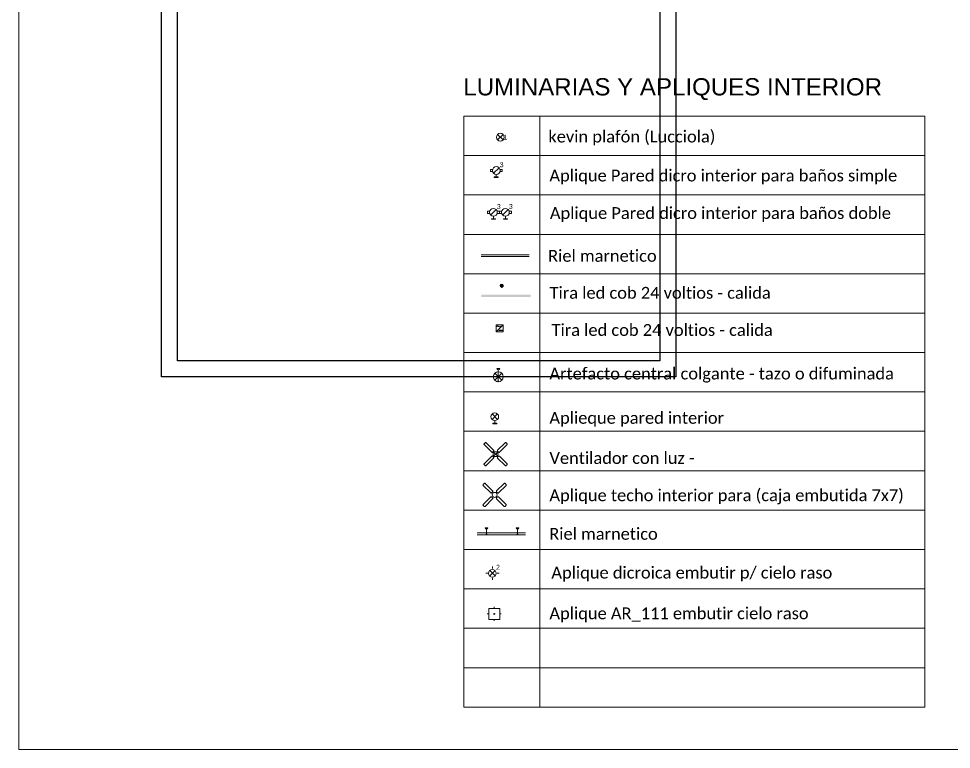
# Model space of a CAD drawing. Header units: millimetres. Extents: x 430 to 1353, y -204 to 152.
# Drawn here: x 475.63 to 489.11, y -70.17 to -59.62 of the extents above; entities that cross this region are included whole.
import ezdxf

# ---------------------------------------------------------------- set-up
doc = ezdxf.new("R2010")
doc.units = ezdxf.units.MM
doc.layers.get('0').update_dxf_attribs({"color": 250})
doc.layers.add('AR - Vista 05', color=252, linetype='Continuous')
doc.layers.add('AR_Vista 1', color=252, linetype='Continuous')
for name, color, linetype, lineweight in [('ND-Apliques', 1, 'Continuous', 15), ('ND-GLOBAL_Notas', 252, 'Continuous', 9), ('ND-texto', 251, 'Continuous', 15)]:
    doc.layers.add(name, color=color, linetype=linetype, lineweight=lineweight)
doc.styles.add('IMPLANTACION', font='arial.ttf', dxfattribs={"height": 0.3})
doc.styles.add('MtXpl_Calibri', font='calibri.ttf')
doc.styles.get("Standard").update_dxf_attribs({"font": 'arial.ttf'})

# ---------------------------------------------------------------- blocks, each defined once
blk = doc.blocks.new('A$C6d3acbdb')
for p, q in [((0.023, 0.199), (0.134, 0.088)), ((0.023, 0.088), (0.134, 0.199)), ((0.037, 0), (0.12, 0)), ((0.078, 0.065), (0.078, 0.012))]:
    blk.add_line(p, q)
blk.add_lwpolyline([(0.037, 0), (0.119, 0), (0.119, 0.012), (0.037, 0.012)], close=True)
blk.add_circle((0.079, 0.143), 0.0786)
blk = doc.blocks.new('Aplique_pared_baño')
for p, q in [((-0.055, 0.088), (0.056, 0.199)), ((0, 0.065), (0, 0.012)), ((-0.041, 0), (0.041, 0))]:
    blk.add_line(p, q)
for points in [[(-0.075, 0.12), (-0.121, 0.12), (-0.121, 0.166), (-0.075, 0.166)], [(0.076, 0.166), (0.122, 0.166), (0.122, 0.12), (0.076, 0.12)]]:
    blk.add_lwpolyline(points)
blk.add_lwpolyline([(-0.041, 0), (0.041, 0), (0.041, 0.012), (-0.041, 0.012)], close=True)
blk.add_circle((0, 0.143), 0.0786)
at = {"insert": (0.07, 0.309), "char_height": 0.1, "attachment_point": 1, "style": 'IMPLANTACION'}
blk.add_mtext_dynamic_manual_height_columns('3', width=0.08963, gutter_width=1.5, heights=[0], dxfattribs=at)
blk = doc.blocks.new('Ventilador')
for p, q in [((-0.056, 0.056), (0.056, -0.056)), ((-0.056, -0.056), (0.056, 0.056))]:
    blk.add_line(p, q)
for points in [[(-0.331, 0.365), (-0.365, 0.331, 0.414214), (-0.365, 0.303), (-0.125, 0.063, 0.414214), (-0.096, 0.063), (-0.063, 0.096, 0.414214), (-0.063, 0.125), (-0.303, 0.365, 0.414214)], [(0.331, 0.365), (0.365, 0.331, -0.414214), (0.365, 0.303), (0.125, 0.063, -0.414214), (0.096, 0.063), (0.063, 0.096, -0.414214), (0.063, 0.125), (0.303, 0.365, -0.414214)], [(-0.365, -0.331), (-0.331, -0.365, 0.414214), (-0.303, -0.365), (-0.063, -0.125, 0.414214), (-0.063, -0.096), (-0.096, -0.063, 0.414214), (-0.125, -0.063), (-0.365, -0.303, 0.414214)], [(0.365, -0.331), (0.331, -0.365, -0.414214), (0.303, -0.365), (0.063, -0.125, -0.414214), (0.063, -0.096), (0.096, -0.063, -0.414214), (0.125, -0.063), (0.365, -0.303, -0.414214)]]:
    blk.add_lwpolyline(points, format="xyb", close=True)
blk.add_circle((0, 0), 0.0786)
blk = doc.blocks.new('Ventilador_sin_luz')
for points in [[(-0.331, 0.365), (-0.365, 0.331, 0.414214), (-0.365, 0.303), (-0.125, 0.063, 0.414214), (-0.096, 0.063), (-0.063, 0.096, 0.414214), (-0.063, 0.125), (-0.303, 0.365, 0.414214)], [(0.331, 0.365), (0.365, 0.331, -0.414214), (0.365, 0.303), (0.125, 0.063, -0.414214), (0.096, 0.063), (0.063, 0.096, -0.414214), (0.063, 0.125), (0.303, 0.365, -0.414214)], [(-0.365, -0.331), (-0.331, -0.365, 0.414214), (-0.303, -0.365), (-0.063, -0.125, 0.414214), (-0.063, -0.096), (-0.096, -0.063, 0.414214), (-0.125, -0.063), (-0.365, -0.303, 0.414214)], [(0.365, -0.331), (0.331, -0.365, -0.414214), (0.303, -0.365), (0.063, -0.125, -0.414214), (0.063, -0.096), (0.096, -0.063, -0.414214), (0.125, -0.063), (0.365, -0.303, -0.414214)]]:
    blk.add_lwpolyline(points, format="xyb", close=True)
blk.add_circle((0, 0), 0.0786)
blk = doc.blocks.new('Aplique_ext_caja 7x7')
for p, q in [((-0.056, 0.056), (0.056, -0.056)), ((-0.056, -0.056), (0.056, 0.056))]:
    blk.add_line(p, q)
blk.add_circle((0, 0), 0.0786)
blk = doc.blocks.new('*U395')
blk.add_blockref('Aplique_ext_caja 7x7', (0, 0))
at = {"insert": (0.063, 0.052), "char_height": 0.1, "attachment_point": 1, "style": 'IMPLANTACION'}
blk.add_mtext_dynamic_manual_height_columns('1', width=0.08011, gutter_width=0.558, heights=[0], dxfattribs=at)
blk = doc.blocks.new('Plafon AR-111')
for p, q in [((0, 0.112), (0, 0.142)), ((0, -0.015), (0, 0.015)), ((0.112, 0), (0.142, 0)), ((-0.112, 0), (-0.142, 0)), ((-0.015, 0), (0.015, 0)), ((0, -0.112), (0, -0.142))]:
    blk.add_line(p, q)
blk.add_lwpolyline([(-0.112, 0.112), (0.112, 0.112), (0.112, -0.112), (-0.112, -0.112)], close=True)
blk = doc.blocks.new('Led_vertical')
h = blk.add_hatch(color=256)
h.dxf.hatch_style = 1
h.paths.add_polyline_path([(-0.008, -0.03), (-0.008, -0.041), (0.008, -0.041), (0.008, -0.03, 7.325709)])
blk.add_lwpolyline([(0.008, -0.03), (0.008, -0.041), (-0.008, -0.041), (-0.008, -0.03)])
blk.add_arc((0, 0), 0.0312, 285.5463, 254.4537)
blk = doc.blocks.new('Tira_led_en planta')
blk.add_blockref('Led_vertical', (498.135, 172.62))
blk = doc.blocks.new('A$C128db5b9')
for p, q in [((0.03, 0.173), (0.173, 0.03)), ((0.03, 0.03), (0.173, 0.173))]:
    blk.add_line(p, q)
blk.add_circle((0.101, 0.101), 0.101)
blk = doc.blocks.new('Aplique_int_Caja 7x7')
for p, q in [((470.255, 170.844), (470.215, 170.844)), ((470.35, 170.939), (470.35, 170.979)), ((470.445, 170.844), (470.485, 170.844)), ((470.35, 170.748), (470.35, 170.709))]:
    blk.add_line(p, q)
at = {"xscale": 0.7777233477786837, "yscale": 0.7777233477786837, "zscale": 0.7777233477786837}
blk.add_blockref('A$C128db5b9', (470.272, 170.765), dxfattribs=at)
blk = doc.blocks.new('Aplique_para _caja_emutida')
blk.add_blockref('Aplique_int_Caja 7x7', (28.776, -2.279))
at = {"insert": (499.201, 168.736), "char_height": 0.1, "attachment_point": 1, "style": 'IMPLANTACION'}
blk.add_mtext_dynamic_manual_height_columns('2', width=0.27548, gutter_width=1.5, heights=[0], dxfattribs=at)
blk = doc.blocks.new('Artefacto_colgante')
h = blk.add_hatch(color=256)
h.dxf.hatch_style = 1
h.paths.add_polyline_path([(-0.028, 0.17, 1), (0.028, 0.17)])
h.paths.add_polyline_path([(0.014, -0.087), (-0.014, -0.087), (0, -0.101)])
for p, q in [((-0.071, 0.071), (0.071, -0.071)), ((-0.071, -0.071), (0.071, 0.071)), ((-0.028, 0.17), (0.028, 0.17)), ((0, -0.087), (0, 0.142)), ((0, -0.101), (-0.014, -0.087)), ((-0.014, -0.087), (0.014, -0.087)), ((0, -0.101), (0.014, -0.087))]:
    blk.add_line(p, q)
blk.add_circle((0, 0), 0.101)
blk.add_arc((0, 0.17), 0.0277, 180, 0)
blk = doc.blocks.new('Tensor_colgante')
at = {"layer": 'ND-Apliques'}
h = blk.add_hatch(color=256, dxfattribs=at)
h.dxf.hatch_style = 1
h.paths.add_polyline_path([(0.028, 0.139), (-0.028, 0.139, 1)])
h.paths.add_polyline_path([(0, 0), (0.014, 0.014), (-0.014, 0.014)])
for p, q in [((0.028, 0.139), (-0.028, 0.139)), ((0, 0), (-0.014, 0.014)), ((0.014, 0.014), (-0.014, 0.014)), ((0, 0.014), (0, 0.111)), ((0, 0), (0.014, 0.014))]:
    blk.add_line(p, q, dxfattribs=at)
blk.add_arc((0, 0.139), 0.0277, 180, 0, dxfattribs=at)
blk = doc.blocks.new('Fuente')
blk.add_wipeout([(0, 0.201), (0.201, 0.201), (0.201, 0), (0, 0)])
at = {"lineweight": 9}
for p, q in [((0, 0), (0.201, 0.201)), ((0.076, 0.049), (0.099, 0.049)), ((0.076, 0.035), (0.179, 0.035)), ((0.116, 0.049), (0.139, 0.049)), ((0.155, 0.049), (0.179, 0.049))]:
    blk.add_line(p, q, dxfattribs=at)
blk.add_lwpolyline([(0, 0.201), (0.201, 0.201), (0.201, 0), (0, 0)], close=True, dxfattribs=at)
blk.add_lwpolyline([(0.123, 0.161, -0.62928), (0.073, 0.153, 0.691702), (0.023, 0.144)], format="xyb", dxfattribs=at)
blk = doc.blocks.new('planta alta')
at = {"layer": 'AR_Vista 1'}
for points in [[(7.43, 7.2), (7.43, 0), (0, 0), (0, 7.2)], [(7.2, 7.2), (7.2, 0.23), (0.23, 0.23), (0.23, 7.2)]]:
    blk.add_lwpolyline(points, dxfattribs=at)

msp = doc.modelspace()

# ---------------------------------------------------------------- hatches: boundary and pattern name
at = {"layer": 'ND-Apliques'}
h = msp.add_hatch(color=256, dxfattribs=at)
h.dxf.hatch_style = 1
h.paths.add_polyline_path([(483.03, -63.601), (482.319, -63.601), (482.319, -63.637), (483.03, -63.637)])

# ---------------------------------------------------------------- linework, layer by layer
for p, q in [((482.314, -63.026), (483.009, -63.026)), ((482.314, -63.054), (483.009, -63.054)), ((482.257, -67.041), (482.953, -67.041)), ((482.257, -67.07), (482.953, -67.07))]:
    msp.add_line(p, q, dxfattribs=at)
at = {"layer": 'ND-GLOBAL_Notas'}
msp.add_lwpolyline([(475.634, -28.855), (503.298, -28.855), (503.298, -70.17), (475.634, -70.17)], close=True, dxfattribs=at)
at = {"layer": 'ND-texto'}
for p, q in [((482.065, -61.024), (488.722, -61.024)), ((482.065, -61.024), (482.065, -69.56)), ((483.162, -61.024), (483.162, -69.56)), ((488.722, -61.024), (488.722, -69.56)), ((482.065, -61.594), (488.722, -61.594)), ((482.065, -62.163), (488.722, -62.163)), ((482.065, -62.732), (488.722, -62.732)), ((482.065, -63.301), (488.722, -63.301)), ((482.065, -63.87), (488.722, -63.87)), ((482.065, -64.439), (488.722, -64.439)), ((482.065, -65.008), (488.722, -65.008)), ((482.065, -65.577), (488.722, -65.577)), ((482.065, -66.146), (488.722, -66.146)), ((482.065, -66.715), (488.722, -66.715)), ((482.065, -67.284), (488.722, -67.284)), ((482.065, -67.853), (488.722, -67.853)), ((482.065, -68.422), (488.722, -68.422)), ((482.065, -68.991), (488.722, -68.991)), ((482.065, -69.56), (488.722, -69.56))]:
    msp.add_line(p, q, dxfattribs=at)

# ---------------------------------------------------------------- block references
at = {"xscale": 0.7113301194716061, "yscale": 0.7113301194716061, "zscale": 0.7113301194716061}
for p in [(482.39, -67.07), (482.838, -67.07)]:
    msp.add_blockref('Tensor_colgante', p, dxfattribs=at)
at = {"layer": 'AR - Vista 05'}
msp.add_blockref('planta alta', (477.696, -64.788), dxfattribs=at)
at = {"layer": 'ND-Apliques'}
for name, p, xscale, yscale, zscale in [('*U395', (482.591, -61.329), 0.7113301194716061, 0.7113301194716061, 0.7113301194716061), ('Aplique_pared_baño', (482.533, -61.912), 0.7113301194716061, 0.7113301194716061, 0.7113301194716061), ('Aplique_pared_baño', (482.492, -62.515), 0.7113301194716061, 0.7113301194716061, 0.7113301194716061), ('Aplique_pared_baño', (482.665, -62.515), 0.7113301194716061, 0.7113301194716061, 0.7113301194716061), ('Tira_led_en planta', (128.274, -186.262), 0.7113301194716061, 0.7113301194716061, 0.7113301194716061), ('Artefacto_colgante', (482.562, -64.789), 0.7113301194716061, 0.7113301194716061, 0.7113301194716061), ('A$C6d3acbdb', (482.455, -65.468), 0.7113301194716061, 0.7113301194716061, 0.7113301194716061), ('Ventilador', (482.523, -65.907), 0.4539228572599226, 0.4539228572599226, 0.4539228572599226), ('Ventilador_sin_luz', (482.509, -66.495), 0.4539228572599226, 0.4539228572599226, 0.4539228572599226), ('Aplique_para _caja_emutida', (127.433, -187.532), 0.7113301194716061, 0.7113301194716061, 0.7113301194716061), ('Plafon AR-111', (482.504, -68.215), 0.7113301194716061, 0.7113301194716061, 0.7113301194716061)]:
    msp.add_blockref(name, p, dxfattribs=dict(at, xscale=xscale, yscale=yscale, zscale=zscale))

# ---------------------------------------------------------------- texts
at = {"layer": 'ND-texto', "style": 'MtXpl_Calibri'}
for s, p in [('kevin plafón (Lucciola)', (483.285, -61.405)), ('Aplique Pared dicro interior para baños simple', (483.3, -61.968)), ('Aplique Pared dicro interior para baños doble', (483.307, -62.51)), ('Riel marnetico', (483.282, -63.128)), ('Tira led cob 24 voltios - calida', (483.303, -63.662)), ('Tira led cob 24 voltios - calida', (483.331, -64.199)), ('Artefacto central colgante - tazo o difuminada', (483.3, -64.828)), ('Aplieque pared interior', (483.3, -65.468)), ('Ventilador con luz -', (483.301, -66.048)), ('Aplique techo interior para (caja embutida 7x7)', (483.3, -66.586)), ('Riel marnetico', (483.298, -67.143)), ('Aplique dicroica embutir p/ cielo raso', (483.328, -67.703)), ('Aplique AR_111 embutir cielo raso ', (483.3, -68.291))]:
    msp.add_text(s, height=0.17072, rotation=0.0046, dxfattribs=at).set_placement(p)
at = {"layer": 'ND-texto', "insert": (482.056, -60.794), "char_height": 0.24897, "attachment_point": 7}
msp.add_mtext_dynamic_manual_height_columns('LUMINARIAS Y APLIQUES INTERIOR', width=7.66648, gutter_width=8.892, heights=[1.24], dxfattribs=at)

# ---------------------------------------------------------------- next in the draw order: block references
at = {"layer": 'ND-Apliques', "xscale": 0.5159982700818528, "yscale": 0.5159982700818528, "zscale": 0.5159982700818528}
msp.add_blockref('Fuente', (482.529, -64.141), dxfattribs=at)

doc.saveas('drawing.dxf')
